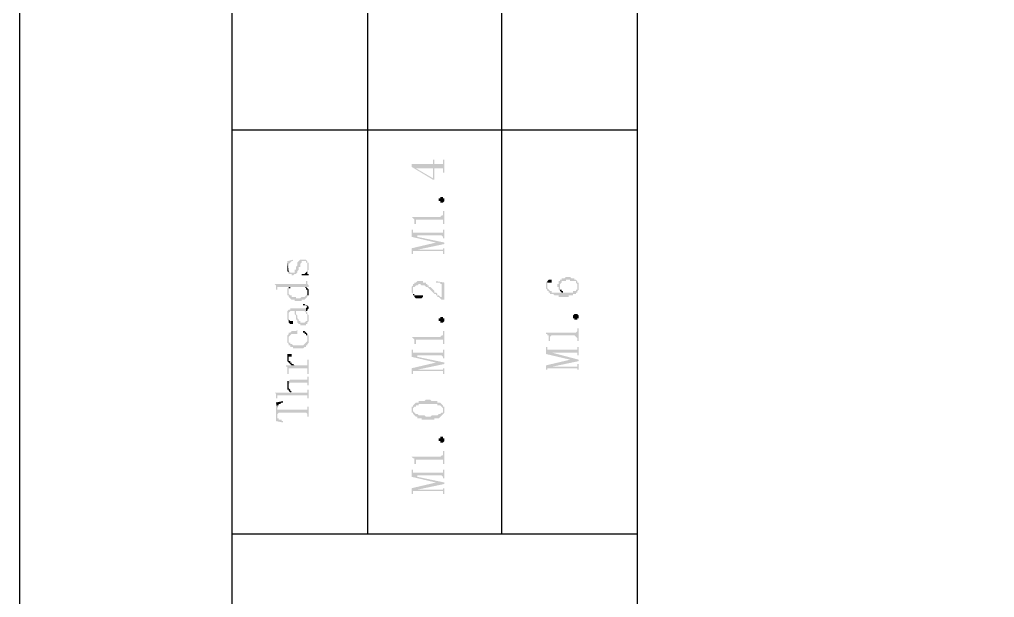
# Model space of a CAD drawing. Header units: millimetres. Extents: x 1448 to 2566, y 1057 to 1416.
# Drawn here: x 2146.13 to 2176.94, y 1264.14 to 1282.4 of the extents above; entities that cross this region are included whole.
import ezdxf

# ---------------------------------------------------------------- set-up
doc = ezdxf.new("R2010")
doc.units = ezdxf.units.MM

msp = doc.modelspace()

# ---------------------------------------------------------------- hatches: boundary and pattern name
at = {"transparency": 33554559}
for points in [[(2158.52112, 1277.83276), (2158.52112, 1277.7425), (2159.1981, 1277.33631), (2159.24323, 1277.33631), (2159.24323, 1277.69736), (2159.51403, 1277.69736), (2159.51403, 1277.56197), (2159.55916, 1277.56197), (2159.55916, 1277.96816), (2159.51403, 1277.96816), (2159.51403, 1277.87789), (2159.51403, 1277.83276), (2159.24323, 1277.83276), (2159.24323, 1277.96816), (2159.1981, 1277.96816), (2159.1981, 1277.38144), (2158.65652, 1277.69736), (2158.65652, 1277.69736)], [(2158.52112, 1277.83276), (2158.65652, 1277.69736), (2159.1981, 1277.69736), (2159.1981, 1277.38144), (2159.1981, 1277.83276)], [(2159.55916, 1276.70446), (2159.55916, 1276.65932), (2159.55916, 1276.65932), (2159.51403, 1276.61419), (2159.42376, 1276.61419), (2159.42376, 1276.65932), (2159.37863, 1276.65932), (2159.37863, 1276.70446), (2159.37863, 1276.74959), (2159.42376, 1276.74959), (2159.42376, 1276.79472), (2159.51403, 1276.79472), (2159.51403, 1276.74959), (2159.55916, 1276.74959), (2159.55916, 1276.70446)], [(2158.52112, 1276.16287), (2158.52112, 1276.16287), (2158.56625, 1276.11774), (2158.56625, 1276.11774), (2158.61138, 1276.07261), (2158.61138, 1276.02747), (2158.61138, 1275.93721), (2158.65652, 1275.93721), (2158.65652, 1276.07261), (2159.51403, 1276.07261), (2159.51403, 1276.02747), (2159.51403, 1275.93721), (2159.55916, 1275.93721), (2159.55916, 1276.3434), (2159.51403, 1276.3434), (2159.51403, 1276.25314), (2159.51403, 1276.208), (2159.46889, 1276.208), (2159.42376, 1276.16287)], [(2158.52112, 1275.75668), (2158.52112, 1275.53102), (2159.28837, 1275.35049), (2159.28837, 1275.35049), (2159.55916, 1275.30536), (2159.55916, 1275.35049), (2158.70165, 1275.53102), (2158.70165, 1275.57615), (2158.61138, 1275.66642), (2158.56625, 1275.66642), (2158.56625, 1275.75668)], [(2158.61138, 1275.66642), (2158.70165, 1275.57615), (2159.46889, 1275.57615), (2159.51403, 1275.53102), (2159.51403, 1275.48589), (2159.55916, 1275.48589), (2159.55916, 1275.75668), (2159.51403, 1275.75668), (2159.51403, 1275.71155), (2159.51403, 1275.66642), (2159.46889, 1275.66642)], [(2158.52112, 1275.16996), (2158.52112, 1274.98943), (2158.56625, 1274.98943), (2158.56625, 1275.03457), (2158.56625, 1275.0797), (2158.61138, 1275.0797), (2158.70165, 1275.12483), (2159.55916, 1275.30536), (2159.28837, 1275.35049)], [(2158.61138, 1275.0797), (2159.51403, 1275.0797), (2159.51403, 1274.98943), (2159.55916, 1274.98943), (2159.55916, 1275.16996), (2159.51403, 1275.16996), (2159.51403, 1275.12483), (2158.70165, 1275.12483)], [(2154.59462, 1274.76377), (2154.59462, 1274.71864), (2154.63975, 1274.40272), (2154.63975, 1274.58325), (2154.63975, 1274.62838), (2154.63975, 1274.67351), (2154.68488, 1274.71864), (2154.68488, 1274.71864), (2154.73002, 1274.76377), (2154.77515, 1274.76377), (2154.77515, 1274.80891)], [(2154.63975, 1274.40272), (2154.63975, 1274.35758), (2154.73002, 1274.35758), (2154.73002, 1274.31245), (2154.77515, 1274.31245), (2154.82028, 1274.35758), (2154.86541, 1274.35758), (2154.91054, 1274.40272), (2154.91054, 1274.44785), (2154.91054, 1274.44785), (2154.95568, 1274.49298), (2154.95568, 1274.53811), (2154.95568, 1274.58325), (2155.00081, 1274.58325), (2155.00081, 1274.67351), (2155.00081, 1274.67351), (2155.04594, 1274.71864), (2155.04594, 1274.76377), (2155.18134, 1274.76377), (2155.18134, 1274.71864), (2155.22647, 1274.71864), (2155.22647, 1274.67351), (2155.22647, 1274.40272), (2155.22647, 1274.44785), (2155.2716, 1274.49298), (2155.2716, 1274.58325), (2155.2716, 1274.71864), (2155.22647, 1274.71864), (2155.22647, 1274.76377), (2155.22647, 1274.76377), (2155.18134, 1274.80891), (2155.00081, 1274.80891), (2154.95568, 1274.76377), (2154.95568, 1274.76377), (2154.91054, 1274.71864), (2154.91054, 1274.67351), (2154.91054, 1274.62838), (2154.86541, 1274.58325), (2154.86541, 1274.53811), (2154.86541, 1274.49298), (2154.82028, 1274.49298), (2154.82028, 1274.40272), (2154.68488, 1274.40272), (2154.63975, 1274.44785), (2154.63975, 1274.49298), (2154.63975, 1274.58325)], [(2154.59462, 1274.58325), (2154.59462, 1274.49298), (2154.59462, 1274.44785), (2154.63975, 1274.40272), (2154.59462, 1274.71864), (2154.59462, 1274.67351)], [(2155.04594, 1274.35758), (2155.04594, 1274.31245), (2155.2716, 1274.31245), (2155.2716, 1274.35758), (2155.22647, 1274.35758), (2155.22647, 1274.58325), (2155.22647, 1274.53811), (2155.22647, 1274.44785), (2155.22647, 1274.44785), (2155.18134, 1274.40272), (2155.18134, 1274.40272), (2155.13621, 1274.35758), (2155.09107, 1274.35758)], [(2163.1246, 1273.99653), (2163.1246, 1273.95139), (2163.16973, 1273.95139), (2163.16973, 1273.86113), (2163.16973, 1273.86113), (2163.21486, 1273.816), (2163.21486, 1273.99653), (2163.21486, 1274.04166), (2163.21486, 1274.04166), (2163.26, 1274.08679), (2163.26, 1274.13192), (2163.39539, 1274.13192), (2163.39539, 1274.17706), (2163.53079, 1274.17706), (2163.53079, 1274.13192), (2163.71132, 1274.13192), (2163.71132, 1274.08679), (2163.71132, 1274.08679), (2163.75645, 1274.04166), (2163.75645, 1273.816), (2163.80158, 1273.86113), (2163.80158, 1273.95139), (2163.80158, 1273.99653), (2163.80158, 1274.08679), (2163.75645, 1274.08679), (2163.75645, 1274.13192), (2163.75645, 1274.13192), (2163.71132, 1274.17706), (2163.66619, 1274.17706), (2163.66619, 1274.22219), (2163.57592, 1274.22219), (2163.53079, 1274.26732), (2163.39539, 1274.26732), (2163.35026, 1274.22219), (2163.26, 1274.22219), (2163.26, 1274.17706), (2163.21486, 1274.17706), (2163.21486, 1274.13192), (2163.16973, 1274.13192), (2163.16973, 1274.08679), (2163.16973, 1274.04166), (2163.1246, 1274.04166)], [(2154.18843, 1274.04166), (2154.18843, 1274.04166), (2154.23356, 1273.99653), (2154.23356, 1273.95139), (2154.23356, 1273.86113), (2154.27869, 1273.86113), (2154.27869, 1273.95139), (2154.68488, 1273.95139), (2154.68488, 1273.90626), (2154.68488, 1273.95139), (2155.2716, 1273.95139), (2155.2716, 1273.99653), (2155.2716, 1273.99653), (2155.22647, 1274.04166), (2155.22647, 1274.08679), (2155.22647, 1274.13192), (2155.18134, 1274.13192), (2155.18134, 1274.08679), (2155.18134, 1274.04166), (2155.13621, 1274.04166)], [(2154.59462, 1273.77087), (2154.59462, 1273.72573), (2154.59462, 1273.6806), (2154.63975, 1273.6806), (2154.63975, 1273.63547), (2154.63975, 1273.63547), (2154.68488, 1273.59034), (2154.68488, 1273.59034), (2154.73002, 1273.54521), (2154.82028, 1273.54521), (2154.82028, 1273.50007), (2155.04594, 1273.50007), (2155.04594, 1273.54521), (2155.13621, 1273.54521), (2155.18134, 1273.59034), (2155.18134, 1273.59034), (2155.22647, 1273.63547), (2155.22647, 1273.77087), (2155.22647, 1273.72573), (2155.22647, 1273.72573), (2155.18134, 1273.6806), (2155.18134, 1273.6806), (2155.13621, 1273.63547), (2155.04594, 1273.63547), (2155.00081, 1273.59034), (2154.86541, 1273.59034), (2154.86541, 1273.63547), (2154.73002, 1273.63547), (2154.73002, 1273.6806), (2154.68488, 1273.6806), (2154.63975, 1273.72573), (2154.63975, 1273.90626), (2154.59462, 1273.90626), (2154.59462, 1273.86113), (2154.59462, 1273.816)], [(2154.63975, 1273.90626), (2154.63975, 1273.816), (2154.63975, 1273.90626), (2154.68488, 1273.90626), (2154.68488, 1273.95139), (2154.63975, 1273.95139)], [(2155.13621, 1273.95139), (2155.18134, 1273.90626), (2155.18134, 1273.86113), (2155.22647, 1273.86113), (2155.22647, 1273.63547), (2155.22647, 1273.6806), (2155.2716, 1273.6806), (2155.2716, 1273.72573), (2155.2716, 1273.77087), (2155.2716, 1273.816), (2155.2716, 1273.86113), (2155.22647, 1273.90626), (2155.22647, 1273.90626), (2155.18134, 1273.95139)], [(2158.52112, 1273.86113), (2158.52112, 1273.816), (2158.52112, 1273.77087), (2158.56625, 1273.72573), (2158.56625, 1273.86113), (2158.56625, 1273.95139), (2158.61138, 1273.95139), (2158.65652, 1273.99653), (2158.70165, 1273.99653), (2158.74678, 1274.04166), (2158.79191, 1274.04166), (2158.83704, 1273.99653), (2158.92731, 1273.99653), (2158.97244, 1273.95139), (2159.01757, 1273.95139), (2159.0627, 1273.90626), (2159.0627, 1273.90626), (2159.10784, 1273.86113), (2159.10784, 1273.86113), (2159.15297, 1273.816), (2159.15297, 1273.816), (2159.1981, 1273.77087), (2159.1981, 1273.77087), (2159.24323, 1273.72573), (2159.28837, 1273.72573), (2159.28837, 1273.6806), (2159.3335, 1273.6806), (2159.3335, 1273.63547), (2159.37863, 1273.63547), (2159.42376, 1273.59034), (2159.42376, 1273.59034), (2159.46889, 1273.54521), (2159.46889, 1273.63547), (2159.42376, 1273.63547), (2159.37863, 1273.6806), (2159.3335, 1273.6806), (2159.3335, 1273.72573), (2159.3335, 1273.72573), (2159.28837, 1273.77087), (2159.24323, 1273.77087), (2159.24323, 1273.816), (2159.24323, 1273.816), (2159.1981, 1273.86113), (2159.1981, 1273.86113), (2159.15297, 1273.90626), (2159.15297, 1273.90626), (2159.10784, 1273.95139), (2159.0627, 1273.95139), (2159.0627, 1273.99653), (2159.01757, 1273.99653), (2159.01757, 1274.04166), (2158.97244, 1274.04166), (2158.97244, 1274.08679), (2158.88218, 1274.08679), (2158.88218, 1274.13192), (2158.70165, 1274.13192), (2158.65652, 1274.08679), (2158.61138, 1274.08679), (2158.61138, 1274.04166), (2158.56625, 1274.04166), (2158.56625, 1273.99653), (2158.56625, 1273.99653), (2158.52112, 1273.95139), (2158.52112, 1273.90626), (2158.52112, 1273.90626)], [(2159.28837, 1274.13192), (2159.28837, 1274.08679), (2159.42376, 1274.08679), (2159.42376, 1274.04166), (2159.46889, 1274.04166), (2159.46889, 1273.54521), (2159.55916, 1273.54521), (2159.55916, 1274.08679)], [(2162.76354, 1273.99653), (2162.76354, 1273.95139), (2162.76354, 1273.90626), (2162.80868, 1273.86113), (2162.80868, 1273.816), (2162.85381, 1273.816), (2162.85381, 1273.77087), (2162.89894, 1273.77087), (2162.89894, 1273.72573), (2162.9892, 1273.72573), (2163.03434, 1273.6806), (2163.16973, 1273.6806), (2163.16973, 1273.63547), (2163.48566, 1273.63547), (2163.48566, 1273.6806), (2163.62105, 1273.6806), (2163.62105, 1273.72573), (2163.71132, 1273.72573), (2163.71132, 1273.77087), (2163.75645, 1273.77087), (2163.75645, 1273.816), (2163.75645, 1273.95139), (2163.75645, 1273.86113), (2163.71132, 1273.86113), (2163.71132, 1273.816), (2163.62105, 1273.816), (2163.62105, 1273.77087), (2162.94407, 1273.77087), (2162.94407, 1273.816), (2162.89894, 1273.816), (2162.85381, 1273.86113), (2162.85381, 1273.86113), (2162.80868, 1273.90626), (2162.80868, 1273.95139), (2162.80868, 1274.13192), (2162.76354, 1274.08679), (2162.76354, 1274.04166)], [(2162.80868, 1274.13192), (2162.80868, 1273.99653), (2162.80868, 1274.08679), (2162.94407, 1274.08679), (2162.94407, 1274.17706), (2162.85381, 1274.17706)], [(2163.21486, 1273.816), (2163.21486, 1273.816), (2163.26, 1273.77087), (2163.30513, 1273.77087), (2163.30513, 1273.816), (2163.26, 1273.816), (2163.26, 1273.86113), (2163.21486, 1273.86113), (2163.21486, 1273.90626), (2163.21486, 1273.99653)], [(2158.56625, 1273.72573), (2158.56625, 1273.6806), (2158.61138, 1273.6806), (2158.61138, 1273.63547), (2158.61138, 1273.63547), (2158.65652, 1273.59034), (2158.83704, 1273.59034), (2158.88218, 1273.63547), (2158.88218, 1273.6806), (2158.61138, 1273.6806), (2158.61138, 1273.72573), (2158.56625, 1273.72573), (2158.56625, 1273.816), (2158.56625, 1273.816)], [(2154.59462, 1273.04875), (2154.59462, 1273.00362), (2154.59462, 1272.91335), (2154.59462, 1272.91335), (2154.63975, 1272.86822), (2154.63975, 1273.04875), (2154.63975, 1273.13902), (2154.63975, 1273.13902), (2154.68488, 1273.18415), (2154.82028, 1273.18415), (2154.82028, 1273.09388), (2154.86541, 1273.04875), (2154.86541, 1273.00362), (2154.86541, 1273.18415), (2155.13621, 1273.18415), (2155.18134, 1273.13902), (2155.18134, 1273.09388), (2155.22647, 1273.09388), (2155.22647, 1273.00362), (2155.22647, 1272.95849), (2155.22647, 1273.13902), (2155.22647, 1273.13902), (2155.18134, 1273.18415), (2155.18134, 1273.27441), (2154.68488, 1273.27441), (2154.68488, 1273.22928), (2154.63975, 1273.22928), (2154.59462, 1273.18415)], [(2155.09107, 1273.40981), (2155.09107, 1273.36468), (2155.18134, 1273.36468), (2155.22647, 1273.31954), (2155.22647, 1273.18415), (2155.22647, 1273.22928), (2155.22647, 1273.22928), (2155.2716, 1273.27441), (2155.2716, 1273.31954), (2155.22647, 1273.36468), (2155.18134, 1273.36468), (2155.13621, 1273.40981)], [(2155.18134, 1273.27441), (2155.18134, 1273.18415), (2155.22647, 1273.18415), (2155.22647, 1273.31954), (2155.22647, 1273.31954)], [(2154.63975, 1272.86822), (2154.63975, 1272.82309), (2154.63975, 1272.82309), (2154.68488, 1272.77796), (2154.77515, 1272.77796), (2154.77515, 1272.82309), (2154.77515, 1272.86822), (2154.68488, 1272.86822), (2154.63975, 1272.91335), (2154.63975, 1273.04875)], [(2154.86541, 1273.00362), (2154.86541, 1272.91335), (2154.91054, 1272.91335), (2154.91054, 1272.86822), (2154.91054, 1272.82309), (2154.91054, 1272.82309), (2154.95568, 1272.77796), (2155.00081, 1272.77796), (2155.00081, 1272.73283), (2155.18134, 1272.73283), (2155.18134, 1272.77796), (2155.22647, 1272.77796), (2155.22647, 1272.82309), (2155.22647, 1272.82309), (2155.2716, 1272.86822), (2155.2716, 1272.95849), (2155.2716, 1273.00362), (2155.2716, 1273.04875), (2155.22647, 1273.09388), (2155.22647, 1272.91335), (2155.22647, 1272.86822), (2155.18134, 1272.86822), (2155.13621, 1272.82309), (2155.00081, 1272.82309), (2155.00081, 1272.86822), (2154.95568, 1272.86822), (2154.95568, 1272.91335), (2154.95568, 1272.91335), (2154.91054, 1272.95849), (2154.91054, 1273.00362), (2154.91054, 1273.04875), (2154.86541, 1273.09388), (2154.86541, 1273.18415)], [(2159.55916, 1272.91335), (2159.55916, 1272.86822), (2159.55916, 1272.86822), (2159.51403, 1272.82309), (2159.42376, 1272.82309), (2159.42376, 1272.86822), (2159.37863, 1272.86822), (2159.37863, 1272.91335), (2159.37863, 1272.95849), (2159.42376, 1272.95849), (2159.42376, 1273.00362), (2159.51403, 1273.00362), (2159.51403, 1272.95849), (2159.55916, 1272.95849), (2159.55916, 1272.91335)], [(2163.80158, 1273.00362), (2163.80158, 1272.95849), (2163.75645, 1272.95849), (2163.75645, 1272.91335), (2163.66619, 1272.91335), (2163.66619, 1272.95849), (2163.62105, 1272.95849), (2163.62105, 1273.00362), (2163.62105, 1273.04875), (2163.62105, 1273.04875), (2163.66619, 1273.09388), (2163.75645, 1273.09388), (2163.80158, 1273.04875), (2163.80158, 1273.00362)], [(2162.76354, 1272.50717), (2162.76354, 1272.46203), (2162.80868, 1272.46203), (2162.80868, 1272.4169), (2162.85381, 1272.4169), (2162.85381, 1272.37177), (2162.85381, 1272.23637), (2162.89894, 1272.23637), (2162.89894, 1272.37177), (2162.89894, 1272.37177), (2162.94407, 1272.4169), (2163.66619, 1272.4169), (2163.71132, 1272.37177), (2163.71132, 1272.37177), (2163.75645, 1272.32664), (2163.75645, 1272.23637), (2163.80158, 1272.23637), (2163.80158, 1272.64256), (2163.75645, 1272.64256), (2163.75645, 1272.5523), (2163.75645, 1272.5523), (2163.71132, 1272.50717), (2163.66619, 1272.50717)], [(2154.59462, 1272.4169), (2154.63975, 1272.32664), (2154.63975, 1272.37177), (2154.63975, 1272.37177), (2154.68488, 1272.4169), (2154.68488, 1272.4169), (2154.73002, 1272.46203), (2154.91054, 1272.46203), (2154.91054, 1272.01071), (2155.09107, 1272.01071), (2155.13621, 1272.05584), (2155.18134, 1272.05584), (2155.18134, 1272.10098), (2155.22647, 1272.10098), (2155.22647, 1272.14611), (2155.22647, 1272.14611), (2155.2716, 1272.19124), (2155.2716, 1272.23637), (2155.2716, 1272.32664), (2155.2716, 1272.37177), (2155.2716, 1272.4169), (2155.22647, 1272.4169), (2155.22647, 1272.46203), (2155.22647, 1272.32664), (2155.22647, 1272.23637), (2155.22647, 1272.23637), (2155.18134, 1272.19124), (2155.18134, 1272.19124), (2155.13621, 1272.14611), (2155.13621, 1272.14611), (2155.09107, 1272.10098), (2154.91054, 1272.10098), (2154.91054, 1272.59743), (2154.91054, 1272.59743), (2154.86541, 1272.5523), (2154.73002, 1272.5523), (2154.68488, 1272.50717), (2154.63975, 1272.50717), (2154.63975, 1272.46203), (2154.63975, 1272.46203)], [(2154.59462, 1272.2815), (2154.59462, 1272.19124), (2154.59462, 1272.19124), (2154.63975, 1272.14611), (2154.63975, 1272.10098), (2154.68488, 1272.10098), (2154.68488, 1272.05584), (2154.77515, 1272.05584), (2154.77515, 1272.01071), (2154.91054, 1272.01071), (2154.91054, 1272.10098), (2154.77515, 1272.10098), (2154.73002, 1272.14611), (2154.68488, 1272.14611), (2154.68488, 1272.19124), (2154.63975, 1272.19124), (2154.63975, 1272.23637), (2154.63975, 1272.32664), (2154.59462, 1272.4169), (2154.59462, 1272.37177), (2154.59462, 1272.32664)], [(2155.09107, 1272.50717), (2155.13621, 1272.50717), (2155.13621, 1272.46203), (2155.18134, 1272.46203), (2155.18134, 1272.4169), (2155.22647, 1272.4169), (2155.22647, 1272.37177), (2155.22647, 1272.32664), (2155.22647, 1272.46203), (2155.22647, 1272.46203), (2155.18134, 1272.50717), (2155.18134, 1272.50717), (2155.13621, 1272.5523), (2155.09107, 1272.5523)], [(2158.52112, 1272.37177), (2158.52112, 1272.37177), (2158.56625, 1272.32664), (2158.56625, 1272.32664), (2158.61138, 1272.2815), (2158.61138, 1272.23637), (2158.61138, 1272.14611), (2158.65652, 1272.14611), (2158.65652, 1272.2815), (2159.51403, 1272.2815), (2159.51403, 1272.23637), (2159.51403, 1272.14611), (2159.55916, 1272.14611), (2159.55916, 1272.5523), (2159.51403, 1272.5523), (2159.51403, 1272.46203), (2159.51403, 1272.4169), (2159.46889, 1272.4169), (2159.42376, 1272.37177)], [(2162.76354, 1272.05584), (2162.76354, 1271.83018), (2163.53079, 1271.64965), (2163.53079, 1271.64965), (2163.80158, 1271.60452), (2163.80158, 1271.64965), (2162.94407, 1271.87531), (2162.94407, 1271.87531), (2162.85381, 1271.96558), (2162.80868, 1271.96558), (2162.80868, 1272.01071), (2162.80868, 1272.05584)], [(2162.85381, 1271.96558), (2162.94407, 1271.87531), (2163.75645, 1271.87531), (2163.75645, 1271.83018), (2163.75645, 1271.78505), (2163.80158, 1271.78505), (2163.80158, 1272.05584), (2163.75645, 1272.05584), (2163.75645, 1272.01071), (2163.75645, 1271.96558), (2163.71132, 1271.96558)], [(2154.59462, 1271.73992), (2154.59462, 1271.64965), (2154.59462, 1271.60452), (2154.63975, 1271.55939), (2154.63975, 1271.69479), (2154.63975, 1271.73992), (2154.73002, 1271.73992), (2154.73002, 1271.78505), (2154.73002, 1271.83018), (2154.59462, 1271.83018), (2154.59462, 1271.78505)], [(2158.52112, 1271.96558), (2158.52112, 1271.73992), (2159.28837, 1271.55939), (2159.28837, 1271.55939), (2159.55916, 1271.51426), (2159.55916, 1271.55939), (2158.70165, 1271.73992), (2158.70165, 1271.78505), (2158.61138, 1271.87531), (2158.56625, 1271.87531), (2158.56625, 1271.96558)], [(2158.61138, 1271.87531), (2158.70165, 1271.78505), (2159.46889, 1271.78505), (2159.51403, 1271.73992), (2159.51403, 1271.69479), (2159.55916, 1271.69479), (2159.55916, 1271.96558), (2159.51403, 1271.96558), (2159.51403, 1271.92045), (2159.51403, 1271.87531), (2159.46889, 1271.87531)], [(2154.54949, 1271.46913), (2154.54949, 1271.42399), (2154.59462, 1271.42399), (2154.59462, 1271.33373), (2154.59462, 1271.2886), (2154.59462, 1271.19833), (2154.63975, 1271.19833), (2154.63975, 1271.33373), (2154.63975, 1271.37886), (2155.22647, 1271.37886), (2155.22647, 1271.33373), (2155.22647, 1271.19833), (2155.2716, 1271.19833), (2155.2716, 1271.64965), (2155.22647, 1271.64965), (2155.22647, 1271.51426), (2155.22647, 1271.46913), (2154.77515, 1271.46913)], [(2154.63975, 1271.55939), (2154.63975, 1271.55939), (2154.68488, 1271.51426), (2154.68488, 1271.51426), (2154.73002, 1271.46913), (2154.82028, 1271.46913), (2154.77515, 1271.51426), (2154.73002, 1271.51426), (2154.73002, 1271.55939), (2154.68488, 1271.55939), (2154.68488, 1271.60452), (2154.63975, 1271.60452), (2154.63975, 1271.64965), (2154.63975, 1271.69479)], [(2158.52112, 1271.37886), (2158.52112, 1271.19833), (2158.56625, 1271.19833), (2158.56625, 1271.24346), (2158.56625, 1271.2886), (2158.61138, 1271.2886), (2158.70165, 1271.33373), (2159.55916, 1271.51426), (2159.28837, 1271.55939)], [(2162.76354, 1271.46913), (2162.76354, 1271.33373), (2162.80868, 1271.33373), (2162.80868, 1271.37886), (2162.85381, 1271.37886), (2162.94407, 1271.42399), (2163.80158, 1271.60452), (2163.53079, 1271.64965)], [(2162.85381, 1271.37886), (2163.75645, 1271.37886), (2163.75645, 1271.33373), (2163.80158, 1271.33373), (2163.80158, 1271.51426), (2163.75645, 1271.51426), (2163.75645, 1271.46913), (2163.75645, 1271.42399), (2162.94407, 1271.42399)], [(2154.63975, 1270.97267), (2154.63975, 1270.83727), (2154.63975, 1270.88241), (2154.68488, 1270.92754), (2155.22647, 1270.92754), (2155.22647, 1270.83727), (2155.2716, 1270.83727), (2155.2716, 1271.10807), (2155.22647, 1271.10807), (2155.22647, 1271.06294), (2155.22647, 1271.0178), (2154.68488, 1271.0178)], [(2158.61138, 1271.2886), (2159.51403, 1271.2886), (2159.51403, 1271.19833), (2159.55916, 1271.19833), (2159.55916, 1271.37886), (2159.51403, 1271.37886), (2159.51403, 1271.33373), (2158.70165, 1271.33373)], [(2154.59462, 1270.83727), (2154.59462, 1270.79214), (2154.59462, 1270.70188), (2154.63975, 1270.70188), (2154.63975, 1270.65675), (2154.63975, 1270.65675), (2154.68488, 1270.61161), (2154.68488, 1270.61161), (2154.73002, 1270.65675), (2154.68488, 1270.65675), (2154.68488, 1270.70188), (2154.68488, 1270.70188), (2154.63975, 1270.74701), (2154.63975, 1270.97267), (2154.59462, 1270.97267), (2154.59462, 1270.88241), (2154.59462, 1270.88241)], [(2154.18843, 1270.61161), (2154.18843, 1270.61161), (2154.23356, 1270.56648), (2154.23356, 1270.52135), (2154.23356, 1270.43109), (2154.27869, 1270.43109), (2154.27869, 1270.47622), (2154.27869, 1270.52135), (2155.22647, 1270.52135), (2155.22647, 1270.43109), (2155.2716, 1270.43109), (2155.2716, 1270.70188), (2155.22647, 1270.70188), (2155.22647, 1270.65675), (2155.22647, 1270.61161), (2154.73002, 1270.61161), (2154.73002, 1270.65675), (2154.68488, 1270.61161)], [(2154.23356, 1270.29569), (2154.27869, 1270.11516), (2154.27869, 1270.20542), (2154.32383, 1270.20542), (2154.32383, 1270.25056), (2154.36896, 1270.25056), (2154.41409, 1270.29569), (2154.45922, 1270.29569), (2154.45922, 1270.34082)], [(2154.23356, 1270.29569), (2154.23356, 1269.70897), (2154.45922, 1269.66384), (2154.45922, 1269.70897), (2154.41409, 1269.70897), (2154.41409, 1269.7541), (2154.32383, 1269.7541), (2154.32383, 1269.79923), (2154.27869, 1269.79923), (2154.27869, 1269.8895), (2154.27869, 1270.11516)], [(2158.52112, 1270.07003), (2158.52112, 1269.97976), (2158.56625, 1269.97976), (2158.56625, 1269.93463), (2158.56625, 1270.07003), (2158.56625, 1270.11516), (2158.56625, 1270.11516), (2158.61138, 1270.16029), (2158.65652, 1270.16029), (2158.65652, 1270.20542), (2158.74678, 1270.20542), (2158.74678, 1270.25056), (2159.3335, 1270.25056), (2159.3335, 1270.20542), (2159.42376, 1270.20542), (2159.46889, 1270.16029), (2159.46889, 1270.16029), (2159.51403, 1270.11516), (2159.51403, 1270.07003), (2159.51403, 1270.20542), (2159.51403, 1270.20542), (2159.46889, 1270.25056), (2159.46889, 1270.25056), (2159.42376, 1270.29569), (2159.3335, 1270.29569), (2159.3335, 1270.34082), (2159.15297, 1270.34082), (2159.10784, 1270.38595), (2158.97244, 1270.38595), (2158.92731, 1270.34082), (2158.74678, 1270.34082), (2158.74678, 1270.29569), (2158.65652, 1270.29569), (2158.61138, 1270.25056), (2158.61138, 1270.25056), (2158.56625, 1270.20542), (2158.56625, 1270.16029), (2158.52112, 1270.16029)], [(2158.56625, 1269.93463), (2158.61138, 1269.8895), (2158.61138, 1269.8895), (2158.65652, 1269.84437), (2158.70165, 1269.84437), (2158.70165, 1269.79923), (2158.83704, 1269.79923), (2158.83704, 1269.7541), (2159.24323, 1269.7541), (2159.24323, 1269.79923), (2159.37863, 1269.79923), (2159.42376, 1269.84437), (2159.42376, 1269.84437), (2159.46889, 1269.8895), (2159.46889, 1269.8895), (2159.51403, 1269.93463), (2159.51403, 1269.93463), (2159.55916, 1269.97976), (2159.55916, 1270.0249), (2159.55916, 1270.07003), (2159.55916, 1270.11516), (2159.55916, 1270.16029), (2159.51403, 1270.16029), (2159.51403, 1270.20542), (2159.51403, 1270.0249), (2159.51403, 1269.97976), (2159.46889, 1269.97976), (2159.42376, 1269.93463), (2159.37863, 1269.93463), (2159.3335, 1269.8895), (2159.15297, 1269.8895), (2159.10784, 1269.84437), (2158.97244, 1269.84437), (2158.92731, 1269.8895), (2158.74678, 1269.8895), (2158.70165, 1269.93463), (2158.65652, 1269.93463), (2158.61138, 1269.97976), (2158.61138, 1269.97976), (2158.56625, 1270.0249), (2158.56625, 1270.07003)], [(2154.27869, 1270.11516), (2154.27869, 1269.8895), (2154.27869, 1269.93463), (2154.27869, 1269.93463), (2154.32383, 1269.97976), (2155.18134, 1269.97976), (2155.22647, 1269.93463), (2155.22647, 1269.84437), (2155.2716, 1269.84437), (2155.2716, 1270.16029), (2155.22647, 1270.16029), (2155.22647, 1270.11516), (2155.22647, 1270.07003), (2154.27869, 1270.07003)], [(2159.55916, 1269.12225), (2159.55916, 1269.07712), (2159.55916, 1269.07712), (2159.51403, 1269.03199), (2159.42376, 1269.03199), (2159.42376, 1269.07712), (2159.37863, 1269.07712), (2159.37863, 1269.12225), (2159.37863, 1269.16738), (2159.42376, 1269.16738), (2159.42376, 1269.21252), (2159.51403, 1269.21252), (2159.51403, 1269.16738), (2159.55916, 1269.16738), (2159.55916, 1269.12225)], [(2158.52112, 1268.58067), (2158.52112, 1268.58067), (2158.56625, 1268.53553), (2158.61138, 1268.53553), (2158.61138, 1268.4904), (2158.61138, 1268.44527), (2158.61138, 1268.35501), (2158.65652, 1268.35501), (2158.65652, 1268.4904), (2159.51403, 1268.4904), (2159.51403, 1268.44527), (2159.51403, 1268.35501), (2159.55916, 1268.35501), (2159.55916, 1268.76119), (2159.51403, 1268.76119), (2159.51403, 1268.67093), (2159.51403, 1268.6258), (2159.46889, 1268.6258), (2159.42376, 1268.58067)], [(2158.52112, 1268.17448), (2158.52112, 1267.94882), (2159.28837, 1267.76829), (2159.28837, 1267.76829), (2159.55916, 1267.72315), (2159.55916, 1267.76829), (2158.70165, 1267.94882), (2158.70165, 1267.99395), (2158.61138, 1268.08421), (2158.56625, 1268.08421), (2158.56625, 1268.17448)], [(2158.61138, 1268.08421), (2158.70165, 1267.99395), (2159.46889, 1267.99395), (2159.51403, 1267.94882), (2159.51403, 1267.90368), (2159.55916, 1267.90368), (2159.55916, 1268.17448), (2159.51403, 1268.17448), (2159.51403, 1268.12934), (2159.51403, 1268.08421), (2159.46889, 1268.08421)], [(2158.52112, 1267.58776), (2158.52112, 1267.40723), (2158.56625, 1267.40723), (2158.56625, 1267.45236), (2158.56625, 1267.49749), (2158.61138, 1267.49749), (2158.70165, 1267.54263), (2159.55916, 1267.72315), (2159.28837, 1267.76829)], [(2158.61138, 1267.49749), (2159.51403, 1267.49749), (2159.51403, 1267.40723), (2159.55916, 1267.40723), (2159.55916, 1267.58776), (2159.51403, 1267.58776), (2159.51403, 1267.54263), (2158.70165, 1267.54263)]]:
    msp.add_hatch(color=256, dxfattribs=at).paths.add_polyline_path(points)

# ---------------------------------------------------------------- linework, layer by layer
msp.add_line((2152.83439, 1409.56132), (2152.83439, 1122.82038))
msp.add_lwpolyline([(2566.12792, 1118.56132), (2566.12792, 1415.56132), (2146.12793, 1415.56132), (2146.12793, 1118.56132)], close=True)
for points in [[(2165.652, 1409.56132), (2165.652, 1122.82038)], [(2157.12202, 1303.82889), (2157.12202, 1266.14353)], [(2161.36445, 1303.82889), (2161.36445, 1266.14353)], [(2152.83447, 1278.91593), (2165.652, 1278.91593)], [(2152.83447, 1266.14353), (2165.652, 1266.14353)]]:
    msp.add_lwpolyline(points)

doc.saveas('drawing.dxf')
